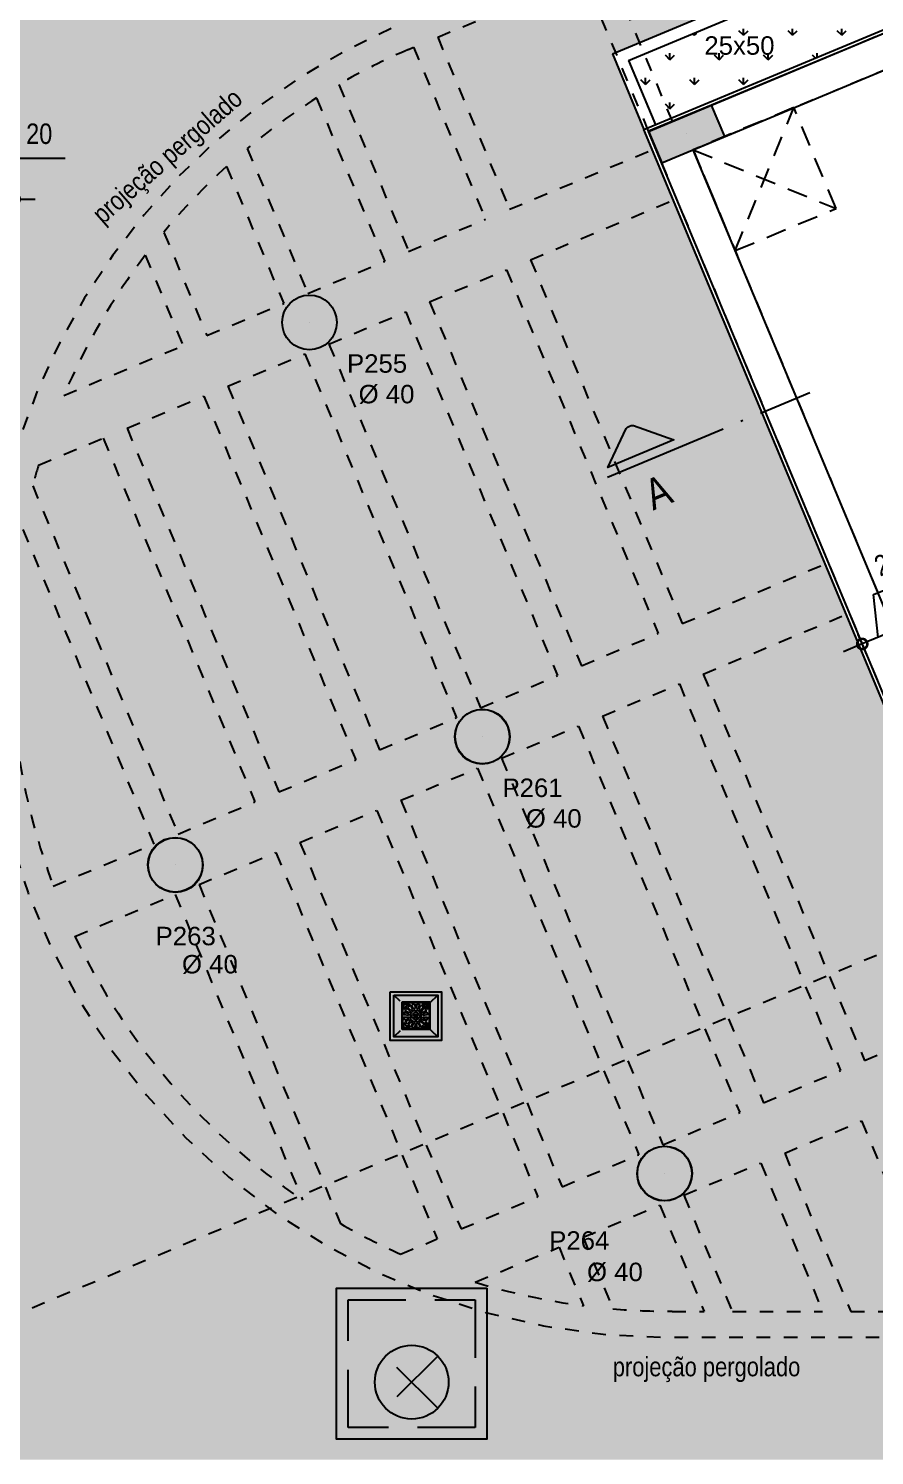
# Model space of a CAD drawing. Header units: metres. Extents: x -133 to 570, y -18 to 184.
# Drawn here: x -90.33 to -84.14, y -4.96 to 5.48 of the extents above; entities that cross this region are included whole.
import ezdxf
from ezdxf.enums import TextEntityAlignment as Align

# ---------------------------------------------------------------- set-up
doc = ezdxf.new("R2010")
doc.units = ezdxf.units.M
doc.header["$PDMODE"] = 1
for name, pattern in [('01-DUO-1ºPAVTO GERAL$0$01_GGP274BSSAAP-TERREOGERAL$0$01_GGP274BSSAAP-TERREOGERAL$0$01_GGP274BSSAAP-TERREOGERAL$0$DASHDOT', [1, 0.5, -0.25, 0, -0.25]), ('01-DUO-1ºPAVTO GERAL$0$01_GGP274BSSAAP-TERREOGERAL$0$01_GGP274BSSAAP-TERREOGERAL$0$01_GGP274BSSAAP-TERREOGERAL$0$DASHED', [0.75, 0.5, -0.25]), ('01-DUO-1ºPAVTO GERAL$0$252-LEGENDA DOS TERREOS$0$DASHDOT', [1, 0.5, -0.25, 0, -0.25]), ('01-DUO-1ºPAVTO GERAL$0$DASHDOT', [1, 0.5, -0.25, 0, -0.25]), ('DASHED', [0.75, 0.5, -0.25]), ('DASHEDX2', [1.5, 1, -0.5]), ('ESTILO_TQS_0004', [1.12, 0.5, -0.2, 0.01, -0.2, 0.01, -0.2])]:
    doc.linetypes.add(name, pattern=pattern)
for name, color, linetype in [('01-DUO-1ºPAVTO GERAL$0$01_GGP274BSSAAP-TERREOGERAL$0$01_GGP274BSSAAP-TERREOGERAL$0$01_GGP274BSSAAP-TERREOGERAL$0$GG-EX0210', 7, '01-DUO-1ºPAVTO GERAL$0$01_GGP274BSSAAP-TERREOGERAL$0$01_GGP274BSSAAP-TERREOGERAL$0$01_GGP274BSSAAP-TERREOGERAL$0$DASHDOT'), ('01-DUO-1ºPAVTO GERAL$0$01_GGP274BSSAAP-TERREOGERAL$0$01_GGP274BSSAAP-TERREOGERAL$0$01_GGP274BSSAAP-TERREOGERAL$0$GG-SA0001', 7, 'Continuous'), ('01-DUO-1ºPAVTO GERAL$0$01_GGP274BSSAAP-TERREOGERAL$0$01_GGP274BSSAAP-TERREOGERAL$0$01_GGP274BSSAAP-TERREOGERAL$0$GG-SA0003', 7, 'Continuous'), ('01-DUO-1ºPAVTO GERAL$0$GG-DR0001', 7, 'Continuous'), ('01-DUO-1ºPAVTO GERAL$0$GG-DR0002', 7, 'Continuous'), ('01-DUO-1ºPAVTO GERAL$0$GG-DR0003', 7, 'Continuous'), ('01-DUO-1ºPAVTO GERAL$0$GG-DR0008', 8, 'Continuous'), ('01-DUO-1ºPAVTO GERAL$0$GG-DR0010', 7, 'Continuous'), ('01-DUO-1ºPAVTO GERAL$0$GG-SA0201', 7, '01-DUO-1ºPAVTO GERAL$0$252-LEGENDA DOS TERREOS$0$DASHDOT'), ('1', 232, 'DASHEDX2'), ('12', 232, 'Continuous'), ('205', 232, 'ESTILO_TQS_0004'), ('242', 232, 'Continuous'), ('3', 2, 'Continuous'), ('4', 2, 'Continuous'), ('5', 1, 'Continuous'), ('9', 232, 'Continuous'), ('ARQ-ALV ACAB', 4, 'Continuous'), ('ARQ-ALV OSSO', 5, 'Continuous'), ('ARQ-AUX', 7, 'Continuous'), ('ARQ-AUX2', 2, 'Continuous'), ('ARQ-DIM', 2, 'Continuous'), ('ARQ-DIM EMBASAM', 2, 'Continuous'), ('ARQ-SIM', 1, 'Continuous'), ('ARQ-TXT EMBASAM', 2, 'Continuous'), ('ARQ-VRD', 84, 'Continuous'), ('ETE-PAREDE', 5, 'Continuous')]:
    doc.layers.add(name, color=color, linetype=linetype)
doc.styles.add('Adesa', font='ARIALN.TTF')
doc.styles.get("Standard").update_dxf_attribs({"font": 'arial.ttf'})
doc.dimstyles.new('ADESA 1-0075', dxfattribs={"dimtxt": 0.15, "dimasz": 0.15, "dimexe": 0.075, "dimexo": 0.1, "dimgap": 0.1, "dimtad": 1, "dimdec": 1, "dimlfac": 100, "dimzin": 12, "dimtxsty": 'Adesa', "dimblk": 'DOTSMALL', "dimcen": 1, "dimdle": 0.075, "dimclrd": 1, "dimclre": 1, "dimclrt": 256, "dimazin": 3, "dimtm": 1e-09, "dimtfac": 1, "dimtdec": 1, "dimtmove": 1, "dimatfit": 0, "dimldrblk": 'DOTSMALL', "dimfxl": 0.8, "dimtvp": 2, "dimtolj": 1, "dimtzin": 0, "dimarcsym": 0})

# ---------------------------------------------------------------- blocks, each defined once
blk = doc.blocks.new('ADESA-SIM CORT')
at = {"color": 3}
blk.add_lwpolyline([(1.712, 0.367), (1.4, 0.086), (2.1, 0.086), (1.788, 0.367)], dxfattribs=at)
blk.add_lwpolyline([(1.788, 0.367, 0.267949), (1.712, 0.367)], format="xyb", dxfattribs=at)
at = {"color": 2}
for points in [[(0.521, 0), (0, 0)], [(0.706, 0), (0.729, 0)], [(2.14, 0), (0.914, 0)]]:
    blk.add_lwpolyline(points, dxfattribs=at)
at = {"color": 3, "style": 'Adesa'}
blk.add_attdef('A', text='', height=0.35, dxfattribs=at).set_placement((1.739, -0.325), align=Align.MIDDLE_CENTER)
blk = doc.blocks.new('_DotSmall')
at = {"color": 0, "linetype": 'ByBlock', "const_width": 0.5}
blk.add_lwpolyline([(-0.0625, 0, 1), (0.0625, 0, 1)], format="xyb", close=True, dxfattribs=at)
blk = doc.blocks.new('*D312')
at = {"layer": 'ARQ-DIM EMBASAM', "color": 1, "lineweight": -2, "transparency": 16777216}
for p, q in [((-84.147, 1.341), (-83.797, 1.487)), ((-84.114, 1.028), (-84.147, 1.341)), ((-84.228, 0.975), (-84.259, 1.049)), ((-83.999, 1.076), (-84.23, 0.98)), ((-83.999, 1.076), (-84.23, 0.98)), ((-83.997, 1.072), (-84.027, 1.146)), ((-83.999, 1.076), (-83.86, 1.134)), ((-84.23, 0.98), (-84.368, 0.922))]:
    blk.add_line(p, q, dxfattribs=at)
at = {"layer": 'Defpoints', "color": 0, "transparency": 16777216}
for p in [(-84.23, 0.98), (-83.958, 0.979), (-84.189, 0.883)]:
    blk.add_point(p, dxfattribs=at)
at = {"layer": 'ARQ-DIM EMBASAM', "color": 1, "lineweight": -2, "transparency": 16777216, "xscale": 0.15, "yscale": 0.15, "zscale": 0.15}
for p, rotation in [((-83.999, 1.076), 202.6499048443552), ((-84.23, 0.98), 22.64990484435528)]:
    blk.add_blockref('_DotSmall', p, dxfattribs=dict(at, rotation=rotation))
at = {"layer": 'ARQ-DIM EMBASAM', "transparency": 16777216, "insert": (-84.04, 1.577), "char_height": 0.15, "attachment_point": 5, "rotation": 22.6499, "style": 'Adesa'}
blk.add_mtext('\\A1;25', dxfattribs=at)
blk = doc.blocks.new('*D334')
at = {"layer": 'ARQ-DIM', "color": 1, "lineweight": -2, "transparency": 16777216}
for p, q in [((-90.535, 4.235), (-90.444, 4.536)), ((-90.444, 4.536), (-90.066, 4.536)), ((-90.635, 4.031), (-90.635, 4.31)), ((-90.435, 4.031), (-90.435, 4.31)), ((-90.635, 4.235), (-90.785, 4.235)), ((-90.635, 4.235), (-90.435, 4.235)), ((-90.635, 4.235), (-90.435, 4.235)), ((-90.435, 4.235), (-90.285, 4.235))]:
    blk.add_line(p, q, dxfattribs=at)
at = {"layer": 'Defpoints', "color": 0, "transparency": 16777216}
for p in [(-90.435, 4.235), (-90.635, 3.931), (-90.435, 3.931)]:
    blk.add_point(p, dxfattribs=at)
at = {"layer": 'ARQ-DIM', "color": 1, "lineweight": -2, "transparency": 16777216, "xscale": 0.15, "yscale": 0.15, "zscale": 0.15}
blk.add_blockref('_DotSmall', (-90.635, 4.235), dxfattribs=at)
at = {"layer": 'ARQ-DIM', "color": 1, "lineweight": -2, "transparency": 16777216, "xscale": 0.15, "yscale": 0.15, "zscale": 0.15, "rotation": 180}
blk.add_blockref('_DotSmall', (-90.435, 4.235), dxfattribs=at)
at = {"layer": 'ARQ-DIM', "transparency": 16777216, "insert": (-90.255, 4.713), "char_height": 0.15, "attachment_point": 5, "style": 'Adesa'}
blk.add_mtext('\\A1;20', dxfattribs=at)
blk = doc.blocks.new('A$C1431a2d2')
at = {"color": 8, "linetype": 'DASHED', "ltscale": 0.3}
for p, q in [((0.533, 10.053), (1.333, 10.853)), ((0.533, 10.853), (1.333, 10.053))]:
    blk.add_line(p, q, dxfattribs=at)
blk.add_lwpolyline([(0.533, 10.853), (0.533, 10.053), (1.333, 10.053), (1.333, 10.853)], close=True, dxfattribs=at)
at = {"layer": 'ETE-PAREDE'}
for p, q in [((0.283, 11.103), (10.783, 11.103)), ((0.283, 5.903), (0.283, 11.103)), ((0.533, 10.853), (10.533, 10.853)), ((0.533, 6.153), (0.533, 10.853))]:
    blk.add_line(p, q, dxfattribs=at)
blk = doc.blocks.new('01-DUO-1ºPAVTO GERAL$0$01_GGP274BSSAAP-TERREOGERAL$0$01_GGP274BSSAAP-TERREOGERAL$0$01_GGP274BSSAAP-TERREOGERAL$0$PV-AGUAS PLUVIAIS 110')
at = {"layer": '01-DUO-1ºPAVTO GERAL$0$01_GGP274BSSAAP-TERREOGERAL$0$01_GGP274BSSAAP-TERREOGERAL$0$01_GGP274BSSAAP-TERREOGERAL$0$GG-EX0210'}
for p, q in [((-0.066, 0.226), (0.385, -0.226)), ((0.385, 0.226), (-0.066, -0.226))]:
    blk.add_line(p, q, dxfattribs=at)
at = {"layer": '01-DUO-1ºPAVTO GERAL$0$01_GGP274BSSAAP-TERREOGERAL$0$01_GGP274BSSAAP-TERREOGERAL$0$01_GGP274BSSAAP-TERREOGERAL$0$GG-SA0001', "linetype": '01-DUO-1ºPAVTO GERAL$0$01_GGP274BSSAAP-TERREOGERAL$0$01_GGP274BSSAAP-TERREOGERAL$0$01_GGP274BSSAAP-TERREOGERAL$0$DASHED'}
blk.add_lwpolyline([(-0.552, 0.55), (0.552, 0.55), (0.552, -0.55), (-0.552, -0.55)], close=True, dxfattribs=at)
at = {"layer": '01-DUO-1ºPAVTO GERAL$0$01_GGP274BSSAAP-TERREOGERAL$0$01_GGP274BSSAAP-TERREOGERAL$0$01_GGP274BSSAAP-TERREOGERAL$0$GG-SA0003'}
blk.add_lwpolyline([(-0.652, 0.65), (0.652, 0.65), (0.652, -0.65), (-0.652, -0.65)], close=True, dxfattribs=at)
blk.add_circle((0.16, 0), 0.319, dxfattribs=at)
blk = doc.blocks.new('01-DUO-1ºPAVTO GERAL$0$252-LEGENDA DOS TERREOS$0$CAP')
at = {"layer": '01-DUO-1ºPAVTO GERAL$0$GG-DR0003'}
blk.add_lwpolyline([(-0.369, 0.35), (0.369, 0.35), (0.369, -0.35), (-0.369, -0.35)], close=True, dxfattribs=at)
at = {"layer": '01-DUO-1ºPAVTO GERAL$0$GG-DR0010'}
blk.add_lwpolyline([(-0.319, 0.3), (0.319, 0.3), (0.319, -0.3), (-0.319, -0.3)], close=True, dxfattribs=at)
at = {"layer": '01-DUO-1ºPAVTO GERAL$0$GG-SA0201', "linetype": '01-DUO-1ºPAVTO GERAL$0$DASHDOT'}
for p, q in [((0.319, -0.3), (-0.319, 0.3)), ((0.319, 0.3), (-0.319, -0.3))]:
    blk.add_line(p, q, dxfattribs=at)
blk = doc.blocks.new('01-DUO-1ºPAVTO GERAL$0$252-LEGENDA DOS TERREOS$0$GG-RALO25x25')
at = {"layer": '01-DUO-1ºPAVTO GERAL$0$GG-DR0002'}
for p, q in [((-0.124, 0.128), (0.126, 0.128)), ((-0.124, -0.122), (-0.124, 0.128)), ((0.126, 0.128), (0.126, -0.122)), ((0.126, -0.122), (-0.124, -0.122))]:
    blk.add_line(p, q, dxfattribs=at)
at = {"layer": '01-DUO-1ºPAVTO GERAL$0$GG-DR0008'}
for p, q in [((-0.116, 0.121), (0.119, 0.121)), ((-0.116, -0.114), (-0.116, 0.121)), ((-0.107, 0.107), (-0.058, 0.107)), ((-0.107, 0.058), (-0.107, 0.107)), ((-0.067, 0.006), (-0.106, 0.01)), ((-0.101, 0.034), (-0.063, 0.022)), ((-0.06, 0.03), (-0.098, 0.043)), ((-0.081, 0.07), (-0.05, 0.044)), ((-0.044, 0.05), (-0.074, 0.077)), ((-0.029, 0.006), (-0.054, 0.006)), ((-0.048, 0.096), (-0.029, 0.06)), ((-0.021, 0.063), (-0.039, 0.1)), ((-0.01, 0.106), (-0.006, 0.067)), ((-0.006, 0.054), (-0.006, 0.029)), ((0.006, 0.029), (0.006, 0.054)), ((0.007, 0.067), (0.011, 0.106)), ((0.034, 0.101), (0.022, 0.063)), ((0.054, 0.006), (0.029, 0.006)), ((0.03, 0.06), (0.043, 0.098)), ((0.07, 0.081), (0.044, 0.05)), ((0.05, 0.044), (0.077, 0.074)), ((0.058, 0.107), (0.107, 0.107)), ((0.096, 0.048), (0.06, 0.029)), ((0.063, 0.021), (0.1, 0.039)), ((0.106, 0.01), (0.067, 0.006)), ((0.107, 0.107), (0.107, 0.058)), ((0.119, 0.121), (0.119, -0.114)), ((0.119, -0.114), (-0.116, -0.114)), ((-0.107, -0.107), (-0.107, -0.058)), ((-0.058, -0.107), (-0.107, -0.107)), ((-0.106, -0.011), (-0.067, -0.007)), ((-0.063, -0.021), (-0.1, -0.039)), ((-0.096, -0.048), (-0.06, -0.029)), ((-0.05, -0.044), (-0.077, -0.074)), ((-0.07, -0.081), (-0.044, -0.05)), ((-0.054, -0.006), (-0.029, -0.006)), ((-0.03, -0.06), (-0.043, -0.098)), ((-0.034, -0.101), (-0.022, -0.063)), ((-0.006, -0.067), (-0.01, -0.106)), ((-0.006, -0.029), (-0.006, -0.054)), ((0.006, -0.054), (0.006, -0.029)), ((0.011, -0.106), (0.007, -0.067)), ((0.021, -0.063), (0.039, -0.1)), ((0.029, -0.006), (0.054, -0.006)), ((0.048, -0.096), (0.029, -0.06)), ((0.044, -0.05), (0.074, -0.077)), ((0.081, -0.07), (0.05, -0.044)), ((0.107, -0.107), (0.058, -0.107)), ((0.06, -0.03), (0.098, -0.043)), ((0.101, -0.034), (0.063, -0.022)), ((0.067, -0.007), (0.106, -0.011)), ((0.107, -0.058), (0.107, -0.107))]:
    blk.add_line(p, q, dxfattribs=at)
blk.add_circle((0, 0), 0.0148, dxfattribs=at)
for radius, start, end in [(0.122, 118.5062, 151.4935), (0.107, 158.8888, 174.7912), (0.107, 136.3888, 153.52), (0.107, 113.8888, 131.02), (0.0669, 161.3747, 174.7912), (0.0669, 138.8747, 154.1), (0.054, 96.5217, 173.4783), (0.0669, 116.3747, 131.6), (0.107, 96.1033, 108.52), (0.0301, 101.7738, 168.2262), (0.0669, 96.1033, 109.1), (0.0669, 71.3747, 84.7912), (0.054, 6.5217, 83.4783), (0.0301, 11.7738, 78.2262), (0.107, 68.8888, 84.7912), (0.0669, 48.8747, 64.1), (0.107, 46.3888, 63.52), (0.0669, 26.3747, 41.6), (0.122, 28.5065, 61.4938), (0.0669, 5.2088, 19.1), (0.107, 23.8888, 41.02), (0.107, 5.2088, 18.52), (0.122, 208.5065, 241.4938), (0.107, 186.1033, 198.52), (0.107, 203.8888, 221.02), (0.107, 226.3888, 243.52), (0.0669, 186.1033, 199.1), (0.0669, 206.3747, 221.6), (0.054, 186.5217, 263.4783), (0.0669, 228.8747, 244.1), (0.107, 248.8888, 263.8967), (0.0301, 191.7738, 258.2262), (0.0669, 251.3747, 263.8967), (0.0301, 281.7738, 348.2262), (0.054, 276.5217, 353.4783), (0.0669, 275.2088, 289.1), (0.107, 275.2088, 288.52), (0.0669, 296.3747, 311.6), (0.107, 293.8888, 311.02), (0.0669, 318.8747, 334.1), (0.122, 298.5062, 331.4935), (0.0669, 341.3747, 353.8967), (0.107, 316.3888, 333.52), (0.107, 338.8888, 353.8967)]:
    blk.add_arc((0, 0), radius, start, end, dxfattribs=at)
blk = doc.blocks.new('01-DUO-1ºPAVTO GERAL$0$cx30x30')
at = {"layer": '01-DUO-1ºPAVTO GERAL$0$GG-DR0001', "xscale": 0.810756977158082, "yscale": 0.810756977158082, "zscale": 0.810756977158082}
blk.add_blockref('01-DUO-1ºPAVTO GERAL$0$252-LEGENDA DOS TERREOS$0$GG-RALO25x25', (0, -0.178), dxfattribs=at)
at = {"layer": '01-DUO-1ºPAVTO GERAL$0$GG-DR0002', "xscale": 0.5075187969924814, "yscale": 0.5075187969924814, "zscale": 0.5075187969924814}
blk.add_blockref('01-DUO-1ºPAVTO GERAL$0$252-LEGENDA DOS TERREOS$0$CAP', (0, -0.178), dxfattribs=at)
blk = doc.blocks.new('A$Cee096e9b')
blk.add_blockref('01-DUO-1ºPAVTO GERAL$0$cx30x30', (-87.498, -1.565))
at = {"layer": '01-DUO-1ºPAVTO GERAL$0$01_GGP274BSSAAP-TERREOGERAL$0$01_GGP274BSSAAP-TERREOGERAL$0$01_GGP274BSSAAP-TERREOGERAL$0$GG-SA0001', "xscale": 0.846153846153846, "yscale": 0.846153846153846, "zscale": 0.846153846153846, "rotation": 270}
blk.add_blockref('01-DUO-1ºPAVTO GERAL$0$01_GGP274BSSAAP-TERREOGERAL$0$01_GGP274BSSAAP-TERREOGERAL$0$01_GGP274BSSAAP-TERREOGERAL$0$PV-AGUAS PLUVIAIS 110', (-87.528, -4.287), dxfattribs=at)
blk = doc.blocks.new('EST-LO-024-2S2-R00')
at = {"layer": '3'}
h = blk.add_hatch(color=8, dxfattribs=at)
h.dxf.hatch_style = 1
h.paths.add_polyline_path([(-2992.8, -2270.2), (-3019.8, -2205.6), (-3034.5, -2211.8), (-3140.1, -1958.9), (-3125.3, -1952.8), (-3148.4, -1897.4), (-3180.7, -1910.9), (-3025.1, -2283.7)])
h.paths.add_polyline_path([(-3206.6, -1758), (-3258.6, -1633.5), (-3290.9, -1646.9), (-3238.9, -1771.5)])
h.paths.add_polyline_path([(-3349, -1507.6), (-3316.7, -1494.1), (-3339.8, -1438.7), (-3354.6, -1444.9), (-3459.4, -1193.9), (-3444.6, -1187.7), (-3471.6, -1123.1), (-3503.9, -1136.6)])
h.paths.add_polyline_path([(-306.7, -556.4), (-324.2, -563.7), (-113.5, -1068.5), (37.8, -1005.3), (30.5, -987.8), (-103.3, -1043.7)])
h.paths.add_polyline_path([(-359.3, -578.4), (-336.2, -633.7), (-321.4, -627.5), (-160.8, -1012.4), (-175.5, -1018.5), (-140.1, -1103.5), (-87.5, -1081.5), (-94.7, -1064.2), (-115.1, -1072.7), (-327, -564.9)])
h.paths.add_polyline_path([(395.9, -855.9), (368.9, -791.3), (354.2, -797.5), (193.5, -412.6), (208.3, -406.5), (185.2, -351.1), (-61.2, -453.9), (-28.1, -533.3), (-10.5, -526), (-36.4, -464.2), (160.2, -382.1), (356.3, -851.9), (159.7, -933.9), (133.1, -870.2), (115.6, -877.5), (142.2, -941.2), (123.7, -948.9), (131, -966.4)])
h.paths.add_polyline_path([(-627.4, 63.9), (-600.4, -0.7), (-585.6, 5.5), (-425.8, -377.5), (-440.5, -383.6), (-417.4, -439), (-385.1, -425.5), (-595.1, 77.4)])
h.paths.add_polyline_path([(-82.9, 291.2), (-592.3, 78.6), (-382.4, -424.4), (-364.8, -417), (-567.4, 68.4), (-107.9, 260.2), (-6.9, 18.4), (-242.3, -79.8), (-140.6, -323.5), (-70, -294), (-77.3, -276.5), (-130.4, -298.6), (-217.4, -90), (0.4, 0.9), (87.4, -207.7), (34.4, -229.8), (41.7, -247.4), (127, -211.8), (103.9, -156.4), (89.2, -162.5), (-70.7, 220.4), (-55.9, 226.6)])
h.paths.add_polyline_path([(2148.7, 313.5), (2171.8, 258.1), (2186.6, 264.2), (2292.1, 11.4), (2277.4, 5.2), (2304.3, -59.4), (2336.6, -45.9), (2181, 326.9)])
h.paths.add_polyline_path([(2122.9, 466.3), (2070.9, 590.9), (2038.6, 577.4), (2090.6, 452.8)])
h.paths.add_polyline_path([(1825.6, 1087.7), (1852.5, 1023.1), (1867.3, 1029.3), (1972.1, 778.3), (1957.3, 772.1), (1980.4, 716.7), (2012.7, 730.2), (1857.9, 1101.2)])
h.paths.add_polyline_path([(687.2, -2304.2), (747.2, -2304.2), (747.2, -2285.2), (687.2, -2285.2)])
h.paths.add_polyline_path([(172.1, -2304.2), (222.1, -2304.2), (222.1, -2285.2), (172.1, -2285.2)])
h.paths.add_polyline_path([(-362.9, -2304.2), (-302.9, -2304.2), (-302.9, -2285.2), (-362.9, -2285.2)])
h.paths.add_polyline_path([(-687.9, -2304.2), (-627.9, -2304.2), (-627.9, -2285.2), (-687.9, -2285.2)])
h.paths.add_polyline_path([(-3188.9, -1899.1), (-3198.5, -1876), (-3244.7, -1895.3), (-3235, -1918.4)])
h.paths.add_polyline_path([(-3615.3, -2304.2), (-3555.3, -2304.2), (-3555.3, -2279.2), (-3615.3, -2279.2)])
h.paths.add_polyline_path([(-3783, -1816.6), (-3792.7, -1793.5), (-3849.9, -1817.4), (-3840.3, -1840.5)])
h.paths.add_polyline_path([(-3945.1, -1347.8), (-3954.7, -1324.7), (-4000.8, -1344), (-3991.2, -1367)])
h.paths.add_polyline_path([(-4149.4, -2248.7), (-4126.3, -2304.1), (-4099.2, -2304.1), (-4126.3, -2239.1)])
h.paths.add_polyline_path([(-3030.3, -2279.2), (-3078.8, -2279.2), (-3078.8, -2304.2), (-3019.8, -2304.2)])
h.paths.add_polyline_path([(-4202.5, -1991.6), (-4212.1, -1968.6), (-4258.3, -1987.8), (-4248.6, -2010.9)])
h.paths.add_polyline_path([(-4393.1, -1534.7), (-4402.8, -1511.7), (-4448.9, -1530.9), (-4439.3, -1554)])
h.paths.add_polyline_path([(-3497, -1160.8), (-3506.6, -1137.8), (-3552.8, -1157), (-3543.2, -1180.1)])
h.paths.add_polyline_path([(-3306.3, -1617.7), (-3316, -1594.6), (-3362.1, -1613.9), (-3352.5, -1636.9)])
h.paths.add_polyline_path([(-1267.9, -2304.2), (-1207.9, -2304.2), (-1207.9, -2285.2), (-1267.9, -2285.2)])
h.paths.add_polyline_path([(-1847.9, -2304.2), (-1787.9, -2304.2), (-1787.9, -2285.2), (-1847.9, -2285.2)])
h.paths.add_polyline_path([(-2427.9, -2304.2), (-2367.9, -2304.2), (-2367.9, -2285.2), (-2427.9, -2285.2)])
h.paths.add_polyline_path([(-2506.5, -2067.2), (-2474.2, -2053.8), (-2512.7, -1961.5), (-2545, -1975)])
h.paths.add_polyline_path([(197.1, -1873.2), (222.1, -1873.2), (222.1, -1803.2), (197.1, -1803.2)])
h.paths.add_polyline_path([(-327.9, -1873.2), (-302.9, -1873.2), (-302.9, -1803.2), (-327.9, -1803.2)])
h.paths.add_polyline_path([(-852.9, -1873.2), (-827.9, -1873.2), (-827.9, -1803.2), (-852.9, -1803.2)])
h.paths.add_polyline_path([(722.1, -1851.2), (747.1, -1851.2), (747.1, -1781.2), (722.1, -1781.2)])
h.paths.add_polyline_path([(-2008.1, -1859.3), (-1971.2, -1843.9), (-2009.7, -1751.6), (-2046.7, -1767)])
h.paths.add_polyline_path([(-1509.8, -1651.3), (-1477.5, -1637.8), (-1516, -1545.5), (-1548.3, -1559)])
h.paths.add_polyline_path([(-2727, -1538.9), (-2694.7, -1525.4), (-2733.2, -1433.1), (-2765.5, -1446.6)])
h.paths.add_polyline_path([(722.1, -1393.2), (747.1, -1393.2), (747.1, -1323.2), (722.1, -1323.2)])
h.paths.add_polyline_path([(-1016, -1445.3), (-983.7, -1431.8), (-1022.3, -1339.5), (-1054.6, -1353)])
h.paths.add_polyline_path([(-2180.3, -1446.7), (-2143.4, -1431.3), (-2181.9, -1339.1), (-2218.8, -1354.5)])
h.paths.add_polyline_path([(-522.3, -1239.1), (-490.1, -1225.7), (-528.6, -1133.4), (-560.9, -1146.9)])
h.paths.add_polyline_path([(-1682, -1238.8), (-1649.7, -1225.3), (-1688.2, -1133), (-1720.5, -1146.5)])
h.paths.add_polyline_path([(-2277, -1215.1), (-2240.1, -1199.7), (-2278.6, -1107.4), (-2315.5, -1122.8)])
h.paths.add_polyline_path([(-1188.2, -1032.7), (-1155.9, -1019.2), (-1194.5, -926.9), (-1226.8, -940.4)])
h.paths.add_polyline_path([(-1778.6, -1007.1), (-1746.3, -993.6), (-1784.9, -901.4), (-1817.2, -914.8)])
h.paths.add_polyline_path([(-2946.7, -1012.4), (-2914.4, -998.9), (-2952.9, -906.7), (-2985.2, -920.1)])
h.paths.add_polyline_path([(349, -899.3), (404.4, -876.2), (397, -858.7), (341.7, -881.8)])
h.paths.add_polyline_path([(-694.5, -826.6), (-662.2, -813.1), (-700.7, -720.9), (-733, -734.3)])
h.paths.add_polyline_path([(769.3, -730.4), (801.6, -716.9), (792, -693.8), (759.7, -707.3)])
h.paths.add_polyline_path([(-1284.9, -801.1), (-1252.6, -787.6), (-1291.1, -695.3), (-1323.4, -708.8)])
h.paths.add_polyline_path([(-2448.4, -804.4), (-2411.5, -789), (-2450, -696.7), (-2486.9, -712.2)])
h.paths.add_polyline_path([(72.8, -775.1), (90.4, -767.8), (32.2, -628.4), (14.7, -635.7)], flags=17)
h.paths.add_polyline_path([(793.6, -689.9), (825.9, -676.4), (787.4, -584.1), (755.1, -597.6)])
h.paths.add_polyline_path([(-791.2, -595), (-758.9, -581.5), (-797.4, -489.2), (-829.7, -502.7)])
h.paths.add_polyline_path([(-1950, -596.5), (-1917.7, -583), (-1956.3, -490.7), (-1988.6, -504.2)])
h.paths.add_polyline_path([(1289.2, -483.1), (1326.1, -467.7), (1287.6, -375.4), (1250.7, -390.8)])
h.paths.add_polyline_path([(-1456.3, -390.4), (-1424, -376.9), (-1462.5, -284.6), (-1494.8, -298.1)])
h.paths.add_polyline_path([(1792.2, -273.1), (1824.5, -259.7), (1785.9, -167.4), (1753.6, -180.9)])
h.paths.add_polyline_path([(621.5, -277.4), (653.8, -263.9), (615.2, -171.6), (582.9, -185.1)])
h.paths.add_polyline_path([(-962.6, -184.3), (-930.3, -170.8), (-968.8, -78.6), (-1001.1, -92)])
h.paths.add_polyline_path([(1117, -70.5), (1153.9, -55.1), (1115.4, 37.1), (1078.5, 21.7)])
h.paths.add_polyline_path([(524.8, -45.7), (557.1, -32.3), (518.6, 60), (486.3, 46.5)])
h.paths.add_polyline_path([(1020.4, 161.1), (1057.3, 176.5), (1018.8, 268.8), (981.8, 253.4)])
h.paths.add_polyline_path([(1571.6, 255.2), (1603.9, 268.7), (1565.4, 360.9), (1533.1, 347.5)])
h.paths.add_polyline_path([(353.4, 364.9), (385.7, 378.4), (347.2, 470.7), (314.9, 457.2)])
h.paths.add_polyline_path([(849, 571.8), (885.9, 587.2), (847.4, 679.4), (810.4, 664)])
h.paths.add_polyline_path([(1351.9, 781.7), (1384.2, 795.1), (1345.7, 887.4), (1313.4, 874)])
h.paths.add_polyline_path([(-3822, -2163.3), (-3831.7, -2140.3), (-3877.8, -2159.5), (-3868.2, -2182.6)])
edge = h.paths.add_edge_path(flags=17)
edge.add_arc((-4437.3, -2293.7), 20, 0, 360)
edge = h.paths.add_edge_path(flags=17)
edge.add_arc((-4795.4, -2067.7), 20, 0, 360)
edge = h.paths.add_edge_path(flags=17)
edge.add_arc((-4570.7, -1974), 20, 0, 360)
edge = h.paths.add_edge_path()
edge.add_arc((-4697.2, -1670.8), 20, 0, 360)
edge = h.paths.add_edge_path(flags=17)
edge.add_arc((-4437.3, -2293.7), 20, 0, 360)
edge = h.paths.add_edge_path(flags=17)
edge.add_arc((-4795.4, -2067.7), 20, 0, 360)
edge = h.paths.add_edge_path(flags=17)
edge.add_arc((-4570.7, -1974), 20, 0, 360)
at = {"layer": '1'}
for p, q in [((-4402.8, -1511.7), (-4000.8, -1344)), ((-4393.1, -1534.7), (-3991.2, -1367)), ((-4431.4, -1523.6), (-4486.1, -1392.6)), ((-4603.3, -1462.1), (-4496.3, -1417.4)), ((-4448.9, -1530.9), (-4496.3, -1417.4)), ((-4624.7, -1471), (-4620.9, -1469.4)), ((-4620.9, -1469.4), (-4568.3, -1595.3)), ((-4603.3, -1462.1), (-4550.8, -1588)), ((-4675.6, -1496.7), (-4624.6, -1618.8)), ((-4692, -1506.6), (-4642.1, -1626.1)), ((-4742.7, -1543.5), (-4698.4, -1649.6)), ((-4550.8, -1588), (-4443.7, -1543.4)), ((-4235.2, -1978.2), (-4416.2, -1544.4)), ((-4258.3, -1987.8), (-4439.3, -1554)), ((-4757.8, -1556.7), (-4716, -1657)), ((-4535.4, -1624.9), (-4428.3, -1580.3)), ((-4624.6, -1618.8), (-4568.3, -1595.3)), ((-4803.8, -1604.9), (-4772.3, -1680.4)), ((-4817.4, -1621.6), (-4789.8, -1687.8)), ((-4698.4, -1649.6), (-4642.1, -1626.1)), ((-4535.4, -1624.9), (-4424.3, -1891.2)), ((-4609.2, -1655.7), (-4552.9, -1632.3)), ((-4552.9, -1632.3), (-4441.8, -1898.5)), ((-4772.3, -1680.4), (-4716, -1657)), ((-4609.2, -1655.7), (-4498.1, -1922)), ((-4683, -1686.6), (-4626.7, -1663.1)), ((-4626.7, -1663.1), (-4515.6, -1929.3)), ((-4697.2, -1670.8), (-4697.2, -1670.8)), ((-4877, -1724.2), (-4789.8, -1687.8)), ((-4683, -1686.6), (-4571.9, -1952.8)), ((-4756.9, -1717.4), (-4700.6, -1693.9)), ((-4700.6, -1693.9), (-4589.5, -1960.1)), ((-4756.9, -1717.4), (-4645.8, -1983.6)), ((-4830.7, -1748.2), (-4774.4, -1724.7)), ((-4774.4, -1724.7), (-4663.3, -1990.9)), ((-4830.7, -1748.2), (-4719.6, -2014.4)), ((-4895.5, -1775.2), (-4848.2, -1755.5)), ((-4848.2, -1755.5), (-4737.1, -2021.7)), ((-4899.8, -1790.4), (-4793.4, -2045.2)), ((-4907, -1822.3), (-4811, -2052.6)), ((-4424.3, -1891.2), (-4317.2, -1846.5)), ((-4408.9, -1928.1), (-4301.8, -1883.5)), ((-4498.1, -1922), (-4441.8, -1898.5)), ((-4571.9, -1952.8), (-4515.6, -1929.3)), ((-4408.9, -1928.1), (-4290.8, -2210.9)), ((-4482.7, -1958.9), (-4426.4, -1935.4)), ((-4426.4, -1935.4), (-4308.4, -2218.3)), ((-4645.8, -1983.6), (-4589.5, -1960.1)), ((-4482.7, -1958.9), (-4364.7, -2241.8)), ((-4556.5, -1989.7), (-4500.2, -1966.2)), ((-4500.2, -1966.2), (-4382.2, -2249.1)), ((-4570.7, -1974), (-4570.7, -1974)), ((-4719.6, -2014.4), (-4663.3, -1990.9)), ((-4556.5, -1989.7), (-4438.5, -2272.6)), ((-4630.3, -2020.5), (-4574.1, -1997.1)), ((-4574.1, -1997.1), (-4456, -2279.9)), ((-4793.4, -2045.2), (-4737.1, -2021.7)), ((-4630.3, -2020.5), (-4512.3, -2303.4)), ((-4704.2, -2051.3), (-4647.9, -2027.9)), ((-4647.9, -2027.9), (-4529.9, -2310.7)), ((-4884.7, -2083.3), (-4811, -2052.6)), ((-4704.2, -2051.3), (-4586.2, -2334.2)), ((-4778, -2082.2), (-4721.7, -2058.7)), ((-4721.7, -2058.7), (-4603.7, -2341.5)), ((-4795.4, -2067.7), (-4795.4, -2067.7)), ((-4778, -2082.2), (-4674.4, -2330.4)), ((-4869, -2120.1), (-4795.5, -2089.5)), ((-4795.5, -2089.5), (-4702.2, -2313.1)), ((-4290.8, -2210.9), (-4183.8, -2166.3)), ((-4364.7, -2241.8), (-4308.4, -2218.3)), ((-4438.5, -2272.6), (-4382.2, -2249.1)), ((-4349.3, -2278.7), (-4293, -2255.2)), ((-4293, -2255.2), (-4234.8, -2394.6)), ((-4512.3, -2303.4), (-4456, -2279.9)), ((-4423.1, -2309.5), (-4366.8, -2286)), ((-4366.8, -2286), (-4321.5, -2394.6)), ((-4349.3, -2278.7), (-4300.9, -2394.6)), ((-4437.3, -2293.7), (-4437.3, -2293.7)), ((-4586.2, -2334.2), (-4529.9, -2310.7)), ((-4496.9, -2340.3), (-4440.6, -2316.8)), ((-4440.6, -2316.8), (-4408.2, -2394.6)), ((-4423.1, -2309.5), (-4387.6, -2394.6)), ((-4630.5, -2352.7), (-4603.7, -2341.5)), ((-4575.9, -2373.2), (-4514.5, -2347.6)), ((-4514.5, -2347.6), (-4496.6, -2390.4)), ((-4496.9, -2340.3), (-4475, -2392.8)), ((-4431.7, -2394.6), (-4408.2, -2394.6)), ((-4387.6, -2394.6), (-4321.5, -2394.6)), ((-4300.9, -2394.6), (-4234.8, -2394.6)), ((-4060, -2413.6), (-4437.5, -2413.6))]:
    blk.add_line(p, q, dxfattribs=at)
for radius, start, end in [(500.4, 113.928, 183.3829), (481.3, 113.289, 120.0747), (481.3, 122.3621, 129.8332), (481.3, 132.2165, 140.1425), (481.3, 142.7232, 156.8841), (481.3, 163.3493, 165.2144), (481.3, 189.447, 200.7038), (500.4, 190.3061, 269.643), (481.3, 205.4668, 236.1918), (481.3, 240.0883, 245.9521), (481.3, 252.9093, 262.5795), (481.3, 265.1602, 270.3272)]:
    blk.add_arc((-4434.4, -1913.1), radius, start, end, dxfattribs=at)
at = {"layer": '205'}
blk.add_line((-5361.7, -2584.4), (2213.2, 577.1), dxfattribs=at)
at = {"layer": '242', "linetype": 'Continuous'}
for p, q in [((-4421, -1532.8), (-4421, -1532.8)), ((-4697.2, -1670.8), (-4697.2, -1670.8)), ((-4570.7, -1974), (-4570.7, -1974)), ((-4795.4, -2067.7), (-4795.4, -2067.7)), ((-4437.3, -2293.7), (-4437.3, -2293.7))]:
    blk.add_line(p, q, dxfattribs=at)
at = {"layer": '3'}
blk.add_line((-4421, -1532.8), (-4421, -1532.8), dxfattribs=at)
blk.add_lwpolyline([(-4393.1, -1534.7), (-4402.8, -1511.7), (-4448.9, -1530.9), (-4439.3, -1554), (-4393.1, -1534.7)], dxfattribs=at)
for centre in [(-4697.2, -1670.8), (-4570.7, -1974), (-4570.7, -1974), (-4795.4, -2067.7), (-4795.4, -2067.7), (-4437.3, -2293.7), (-4437.3, -2293.7)]:
    blk.add_circle(centre, 20, dxfattribs=at)
at = {"layer": '5'}
for p, q in [((-4697.2, -1670.8), (-4697.2, -1670.8)), ((-4570.7, -1974), (-4570.7, -1974)), ((-4795.4, -2067.7), (-4795.4, -2067.7)), ((-4437.3, -2293.7), (-4437.3, -2293.7))]:
    blk.add_line(p, q, dxfattribs=at)
blk.add_circle((-4697.2, -1670.8), 20, dxfattribs=at)
at = {"layer": '12'}
for s, p in [('25x50', (-4408.1, -1474.9)), ('%%c 40', (-4661.2, -1730)), ('%%c 40', (-4538.8, -2040.5)), ('%%c 40', (-4790.5, -2147.2)), ('%%c 40', (-4494, -2372.4))]:
    blk.add_text(s, height=13.5, dxfattribs=at).set_placement(p)
at = {"layer": '9'}
for s, p in [('P255', (-4669.7, -1707.6)), ('P261', (-4555.9, -2018.1)), ('P263', (-4809.8, -2126.6)), ('P264', (-4521.7, -2349.4))]:
    blk.add_text(s, height=13.5, dxfattribs=at).set_placement(p)

msp = doc.modelspace()

# ---------------------------------------------------------------- hatches: boundary and pattern name
at = {"layer": 'ARQ-DIM EMBASAM'}
h = msp.add_hatch(dxfattribs=at)
h.set_pattern_fill('AR-HBONE', color=252, scale=0.002)
h.set_pattern_definition([(67.64892, (-51.5757, 20.02397), (-0.11066073, 0.26520687), [0.6096, -0.2032]), (157.64892, (-51.49843, 20.2119), (-0.11066073, 0.26520687), [0.6096, -0.2032])])
edge = h.paths.add_edge_path(flags=16)
edge.add_arc((-96.7346, -0.3536), 2, 0, 360)
edge = h.paths.add_edge_path()
edge.add_line((-38.1418, -5.9899), (-37.5855, -5.9899))
edge.add_arc((-38.0101, -6.6143), 0.7551, 55.78733, 84.7815)
edge.add_line((-37.9414, -5.8623), (-35.3141, -4.1899))
edge.add_line((-35.3141, -4.1899), (-12.8639, -4.1899))
edge.add_line((-12.8639, -4.1899), (-10.3082, -5.8168))
edge.add_arc((-8.749, -3.9324), 2.4458, 230.39473, 253.15872)
edge.add_line((-9.4576, -6.2733), (-9.4576, -4.9899))
edge.add_line((-9.4576, -4.9899), (40.5424, -4.9899))
edge.add_line((40.5424, -4.9899), (40.5424, -5.9899))
edge.add_arc((40.5437, 1.507), 7.4968, 269.99012, 359.15468)
edge.add_line((48.0397, 1.3964), (48.1056, 7.096))
edge.add_line((48.1056, 7.096), (45.1211, 8.4958))
edge.add_line((45.1211, 8.4958), (45.0397, 1.2462))
edge.add_arc((40.5055, 1.528), 4.543, 270.29857, 356.44314, ccw=False)
edge.add_line((40.5292, -3.0149), (32.8104, -3.0149))
edge.add_line((32.8104, -3.0149), (8.0404, -3.0147))
edge.add_line((8.0404, -3.0147), (8.0404, -3.0149))
edge.add_line((8.0404, -3.0149), (-82.5601, -3.0745))
edge.add_line((-82.5601, -3.0745), (-86.0599, 5.2892))
edge.add_line((-86.0599, 5.2892), (-76.3995, 9.3235))
edge.add_line((-76.3995, 9.3235), (-76.6514, 9.9398))
edge.add_line((-76.6514, 9.9398), (-70.2106, 12.6043))
edge.add_line((-70.2106, 12.6043), (-69.9663, 12.0298))
edge.add_line((-69.9663, 12.0298), (-68.4662, 12.6523))
edge.add_line((-68.4662, 12.6523), (-68.7154, 13.2504))
edge.add_line((-68.7154, 13.2504), (-62.1854, 15.922))
edge.add_line((-62.1854, 15.922), (-61.0563, 16.3737))
edge.add_line((-61.0563, 16.3737), (-53.5618, 19.5605))
edge.add_line((-53.5618, 19.5605), (-53.5496, 19.5356))
edge.add_line((-53.5496, 19.5356), (-48.0785, 21.8274))
edge.add_line((-48.0785, 21.8274), (-47.8665, 21.9154))
edge.add_line((-47.8665, 21.9154), (-37.5327, 26.1769))
edge.add_line((-37.5327, 26.1769), (-37.0787, 25.125))
edge.add_line((-37.0787, 25.125), (-29.4694, 28.3005))
edge.add_line((-29.4694, 28.3005), (-29.7986, 29.0894))
edge.add_line((-29.7986, 29.0894), (-29.6007, 29.1715))
edge.add_line((-29.6007, 29.1715), (-26.6253, 34.0629))
edge.add_line((-26.6253, 34.0629), (-26.7793, 34.4321))
edge.add_line((-26.7793, 34.4321), (-30.8207, 31.7791))
edge.add_arc((-38.1435, 39.4627), 10.6142, 286.88313, 313.62236, ccw=False)
edge.add_line((-35.0609, 29.306), (-34.7426, 28.358))
edge.add_line((-34.7426, 28.358), (-47.2604, 24.2804))
edge.add_line((-47.2604, 24.2804), (-58.0568, 19.6792))
edge.add_line((-58.0568, 19.6792), (-58.4254, 20.5609))
edge.add_line((-58.4254, 20.5609), (-63.2746, 18.5306))
edge.add_line((-63.2746, 18.5306), (-62.8903, 17.6178))
edge.add_line((-62.8903, 17.6178), (-86.886, 7.5243))
edge.add_line((-86.886, 7.5243), (-87.2549, 8.4245))
edge.add_line((-87.2549, 8.4245), (-102.2922, 2.0328))
edge.add_arc((-99.9828, -2.6526), 5.2236, 116.23771, 219.08829)
edge.add_arc((-100.3017, -2.5049), 5.0791, 222.65147, 271.88412)
edge.add_line((-100.1347, -7.5812), (-98.7204, -6.2822))
edge.add_line((-98.7204, -6.2822), (-98.7204, -4.9899))
edge.add_line((-98.7204, -4.9899), (-38.7204, -4.9899))
edge.add_line((-38.7204, -4.9899), (-38.7204, -6.3582))
edge.add_line((-38.7204, -6.3582), (-38.1418, -5.9899))
at = {"layer": 'ARQ-VRD'}
h = msp.add_hatch(dxfattribs=at)
h.set_pattern_fill('GRASS', color=256, scale=0.01)
h.set_pattern_definition([(90, (-651.21411, -117.0564), (-0.17960512, 0.17960512), [0.047625, -0.31158524]), (45, (-651.2141, -117.0564), (-0.17960512, 0.17960512), [0.047625, -0.206375]), (135, (-651.2141, -117.0564), (-0.17960512, -0.17960512), [0.047625, -0.206375])])
h.paths.add_polyline_path([(-85.9383, 5.2433), (-85.7447, 4.7792), (-76.1746, 8.7846), (-76.3669, 9.2453)])

# ---------------------------------------------------------------- linework, layer by layer
at = {"layer": '4', "linetype": 'Continuous'}
for centre in [(-87.0103, 0.3027, 0), (-89.2577, -0.6381, 0), (-85.6758, -2.8949, 0)]:
    msp.add_circle(centre, 0.2, dxfattribs=at)
at = {"layer": 'ARQ-ALV ACAB'}
for p, q in [((-85.8278, 4.7446, 0), (-77.7499, 8.1159)), ((-82.5856, -3.025), (-85.8278, 4.7446))]:
    msp.add_line(p, q, dxfattribs=at)
at = {"layer": 'ARQ-ALV OSSO'}
for p, q in [((-85.3338, 4.9244, 0), (-81.7087, 6.4369)), ((-82.6734, -2.75), (-85.7949, 4.7312))]:
    msp.add_line(p, q, dxfattribs=at)
at = {"layer": 'ARQ-AUX', "elevation": 0}
msp.add_lwpolyline([(-85.2734, 4.9759), (-81.9787, 6.3507)], dxfattribs=at)
at = {"layer": 'ARQ-AUX2'}
for p, q in [((-86.059, 5.2987), (-76.4016, 9.3284)), ((-85.9413, 5.2503), (-76.3669, 9.2453)), ((-86.059, 5.2987, 0), (-85.8278, 4.7446, 0)), ((-85.9413, 5.2503, 0), (-85.7447, 4.7792, 0))]:
    msp.add_line(p, q, dxfattribs=at)

# ---------------------------------------------------------------- block references
msp.add_blockref('A$Cee096e9b', (0, 0))
at = {"linetype": 'Continuous', "xscale": 0.01, "yscale": 0.01, "zscale": 0.01}
msp.add_blockref('EST-LO-024-2S2-R00', (-41.3049, 20.0411), dxfattribs=at)
at = {"layer": 'ARQ-DIM', "rotation": 22.65399906739829}
msp.add_blockref('A$C1431a2d2', (-81.7802, -5.6239), dxfattribs=at)
at = {"layer": 'ARQ-SIM'}
ref = msp.add_blockref('ADESA-SIM CORT', (-84.6147, 2.8195, 0), dxfattribs=dict(at, xscale=-0.75, yscale=0.75, zscale=0.75, rotation=22.64917839319863))
ref.add_attrib('A', 'A', dxfattribs={"layer": '0', "color": 4, "height": 0.225, "rotation": 22.64918, "style": 'Adesa'}).set_placement((-85.7248, 2.0924, 0), align=Align.MIDDLE_CENTER)

# ---------------------------------------------------------------- texts
at = {"layer": 'ARQ-TXT EMBASAM', "ltscale": 0.5, "insert": (-89.8811, 4.1522, 0), "char_height": 0.14, "width": 1.373064, "attachment_point": 1, "rotation": 41.14621, "style": 'Adesa'}
msp.add_mtext('projeção pergolado', dxfattribs=at)
at = {"layer": 'ARQ-TXT EMBASAM', "ltscale": 0.5, "insert": (-86.0563, -4.2392, 0), "char_height": 0.14, "width": 1.373064, "attachment_point": 1, "style": 'Adesa'}
msp.add_mtext('projeção pergolado', dxfattribs=at)

# ---------------------------------------------------------------- dimensions: what is measured, and where the dimension line sits
at = {"layer": 'ARQ-DIM'}
dim = msp.add_linear_dim(base=(-90.4347, 4.2349), p1=(-90.6347, 3.9313), p2=(-90.4347, 3.931), dimstyle='ADESA 1-0075', dxfattribs=at)
dim.commit()
dim.dimension.update_dxf_attribs({"geometry": '*D334', "text_midpoint": (-90.3442, 4.713)})
at = {"layer": 'ARQ-DIM EMBASAM'}
dim = msp.add_aligned_dim(p1=(-83.9582, 0.9795), p2=(-84.1893, 0.883), distance=-0.105, dimstyle='ADESA 1-0075', dxfattribs=at)
dim.commit()
dim.dimension.update_dxf_attribs({"geometry": '*D312', "text_midpoint": (-84.1225, 1.5427)})

doc.saveas('drawing.dxf')
